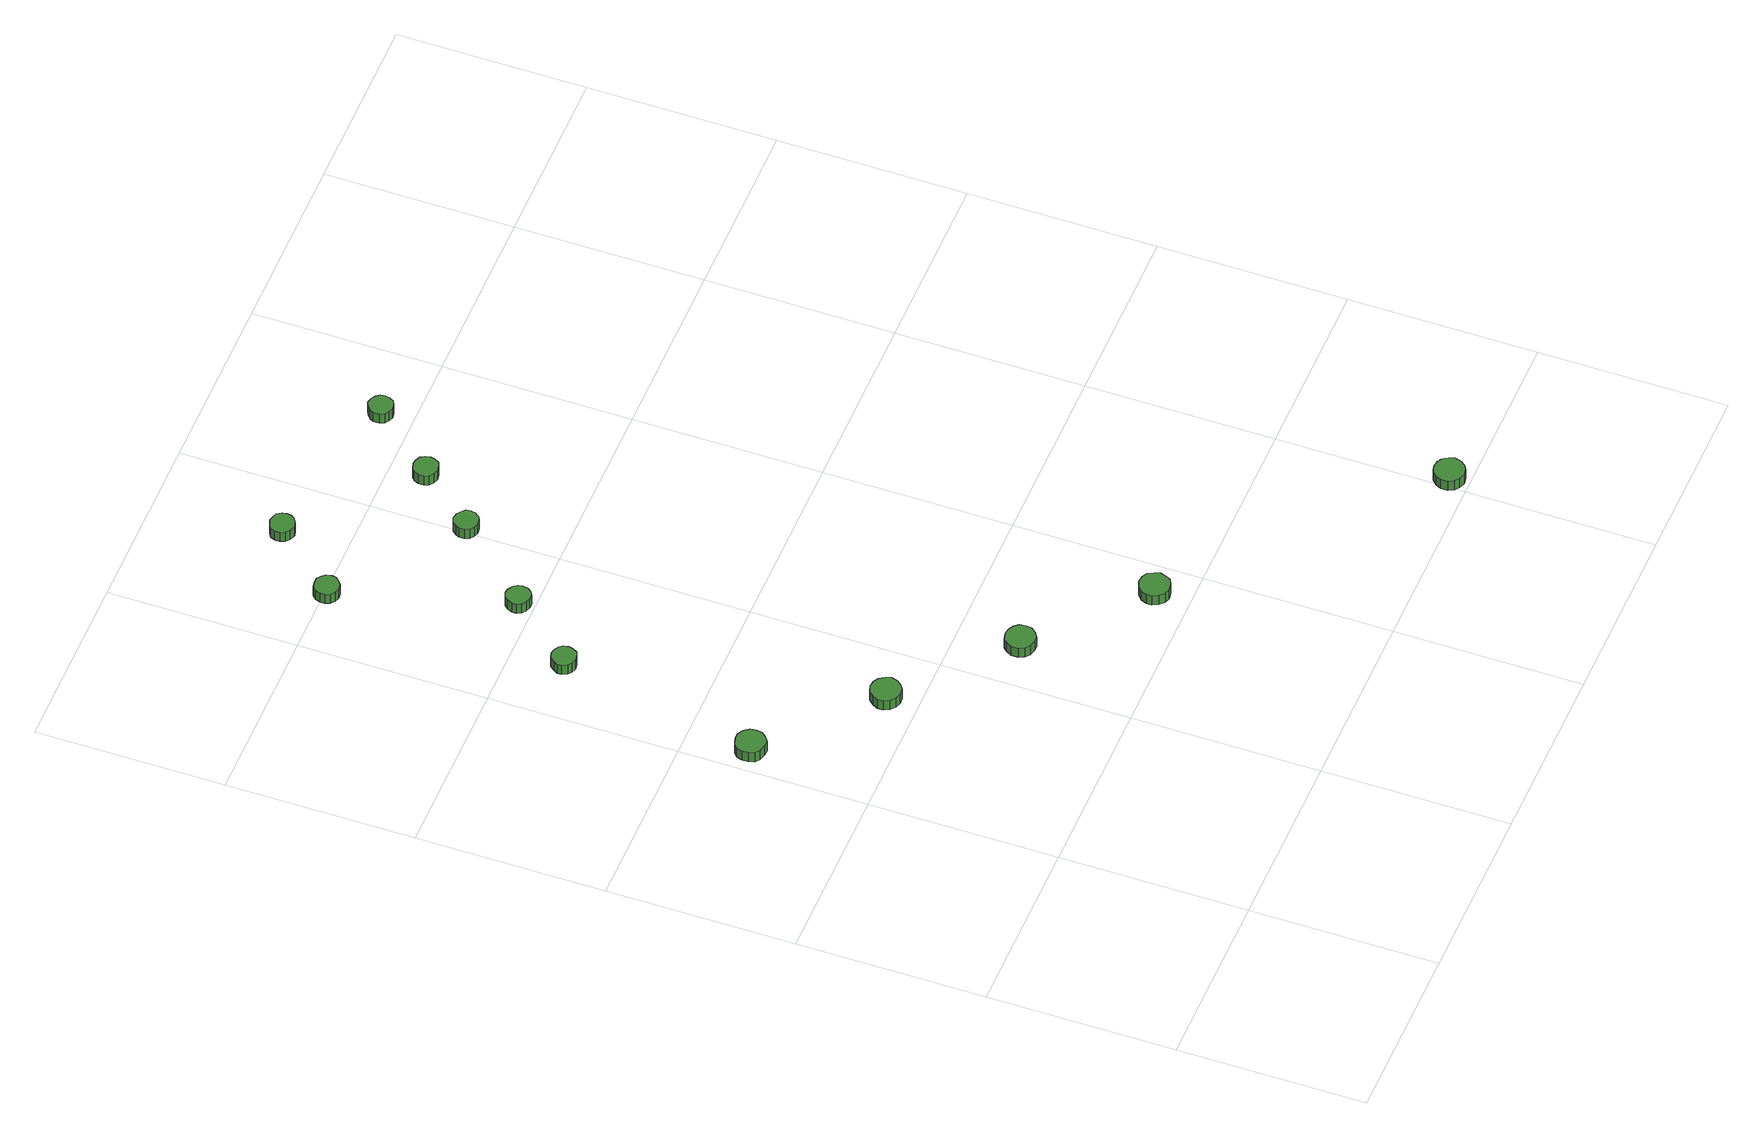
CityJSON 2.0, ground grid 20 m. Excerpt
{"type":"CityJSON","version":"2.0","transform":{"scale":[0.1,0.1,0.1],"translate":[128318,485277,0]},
"CityObjects":{
"tree1":{"type":"SolitaryVegetationObject","attributes":{"function":"something"},"geometry":[{"type":"MultiSurface","lod":"1","boundaries":[[[0,1,2,3,4,5,6,7,8,9,10,11,12,13,14]],[[15,16,17,18,19,20,21,22,23,24,25,26,27,28,29]],[[0,29,28,1]],[[1,28,27,2]],[[2,27,26,3]],[[3,26,25,4]],[[4,25,24,5]],[[5,24,23,6]],[[6,23,22,7]],[[7,22,21,8]],[[8,21,20,9]],[[9,20,19,10]],[[10,19,18,11]],[[11,18,17,12]],[[12,17,16,13]],[[13,16,15,14]],[[14,15,29,0]]]}]},
"tree2":{"type":"SolitaryVegetationObject","attributes":{"function":"something"},"geometry":[{"type":"MultiSurface","lod":"1","boundaries":[[[30,31,32,33,34,35,36,37,38,39,40,41,42,43,44]],[[45,46,47,48,49,50,51,52,53,54,55,56,57,58,59]],[[30,59,58,31]],[[31,58,57,32]],[[32,57,56,33]],[[33,56,55,34]],[[34,55,54,35]],[[35,54,53,36]],[[36,53,52,37]],[[37,52,51,38]],[[38,51,50,39]],[[39,50,49,40]],[[40,49,48,41]],[[41,48,47,42]],[[42,47,46,43]],[[43,46,45,44]],[[44,45,59,30]]]}]},
"tree3":{"type":"SolitaryVegetationObject","attributes":{"function":"something"},"geometry":[{"type":"MultiSurface","lod":"1","boundaries":[[[60,61,62,63,64,65,66,67,68,69,70,71,72,73,74]],[[75,76,77,78,79,80,81,82,83,84,85,86,87,88,89]],[[60,89,88,61]],[[61,88,87,62]],[[62,87,86,63]],[[63,86,85,64]],[[64,85,84,65]],[[65,84,83,66]],[[66,83,82,67]],[[67,82,81,68]],[[68,81,80,69]],[[69,80,79,70]],[[70,79,78,71]],[[71,78,77,72]],[[72,77,76,73]],[[73,76,75,74]],[[74,75,89,60]]]}]},
"tree4":{"type":"SolitaryVegetationObject","attributes":{"function":"something"},"geometry":[{"type":"MultiSurface","lod":"1","boundaries":[[[90,91,92,93,94,95,96,97,98,99,100,101,102,103,104]],[[105,106,107,108,109,110,111,112,113,114,115,116,117,118,119]],[[90,119,118,91]],[[91,118,117,92]],[[92,117,116,93]],[[93,116,115,94]],[[94,115,114,95]],[[95,114,113,96]],[[96,113,112,97]],[[97,112,111,98]],[[98,111,110,99]],[[99,110,109,100]],[[100,109,108,101]],[[101,108,107,102]],[[102,107,106,103]],[[103,106,105,104]],[[104,105,119,90]]]}]},
"tree5":{"type":"SolitaryVegetationObject","attributes":{"function":"something"},"geometry":[{"type":"MultiSurface","lod":"1","boundaries":[[[120,121,122,123,124,125,126,127,128,129,130,131,132,133,134]],[[135,136,137,138,139,140,141,142,143,144,145,146,147,148,149]],[[120,149,148,121]],[[121,148,147,122]],[[122,147,146,123]],[[123,146,145,124]],[[124,145,144,125]],[[125,144,143,126]],[[126,143,142,127]],[[127,142,141,128]],[[128,141,140,129]],[[129,140,139,130]],[[130,139,138,131]],[[131,138,137,132]],[[132,137,136,133]],[[133,136,135,134]],[[134,135,149,120]]]}]},
"tree6":{"type":"SolitaryVegetationObject","attributes":{"function":"something"},"geometry":[{"type":"MultiSurface","lod":"1","boundaries":[[[150,151,152,153,154,155,156,157,158,159,160,161,162,163,164]],[[165,166,167,168,169,170,171,172,173,174,175,176,177,178,179]],[[150,179,178,151]],[[151,178,177,152]],[[152,177,176,153]],[[153,176,175,154]],[[154,175,174,155]],[[155,174,173,156]],[[156,173,172,157]],[[157,172,171,158]],[[158,171,170,159]],[[159,170,169,160]],[[160,169,168,161]],[[161,168,167,162]],[[162,167,166,163]],[[163,166,165,164]],[[164,165,179,150]]]}]},
"tree7":{"type":"SolitaryVegetationObject","attributes":{"function":"something"},"geometry":[{"type":"MultiSurface","lod":"1","boundaries":[[[180,181,182,183,184,185,186,187,188,189,190,191,192,193,194]],[[195,196,197,198,199,200,201,202,203,204,205,206,207,208,209]],[[180,209,208,181]],[[181,208,207,182]],[[182,207,206,183]],[[183,206,205,184]],[[184,205,204,185]],[[185,204,203,186]],[[186,203,202,187]],[[187,202,201,188]],[[188,201,200,189]],[[189,200,199,190]],[[190,199,198,191]],[[191,198,197,192]],[[192,197,196,193]],[[193,196,195,194]],[[194,195,209,180]]]}]},
"tree8":{"type":"SolitaryVegetationObject","attributes":{"function":"something"},"geometry":[{"type":"MultiSurface","lod":"1","boundaries":[[[210,211,212,213,214,215,216,217,218,219,220,221,222,223,224]],[[225,226,227,228,229,230,231,232,233,234,235,236,237,238,239]],[[210,239,238,211]],[[211,238,237,212]],[[212,237,236,213]],[[213,236,235,214]],[[214,235,234,215]],[[215,234,233,216]],[[216,233,232,217]],[[217,232,231,218]],[[218,231,230,219]],[[219,230,229,220]],[[220,229,228,221]],[[221,228,227,222]],[[222,227,226,223]],[[223,226,225,224]],[[224,225,239,210]]]}]},
"tree9":{"type":"SolitaryVegetationObject","attributes":{"function":"something"},"geometry":[{"type":"MultiSurface","lod":"1","boundaries":[[[240,241,242,243,244,245,246,247,248,249,250,251,252,253,254]],[[255,256,257,258,259,260,261,262,263,264,265,266,267,268,269]],[[240,269,268,241]],[[241,268,267,242]],[[242,267,266,243]],[[243,266,265,244]],[[244,265,264,245]],[[245,264,263,246]],[[246,263,262,247]],[[247,262,261,248]],[[248,261,260,249]],[[249,260,259,250]],[[250,259,258,251]],[[251,258,257,252]],[[252,257,256,253]],[[253,256,255,254]],[[254,255,269,240]]]}]},
"tree10":{"type":"SolitaryVegetationObject","attributes":{"function":"something"},"geometry":[{"type":"MultiSurface","lod":"1","boundaries":[[[270,271,272,273,274,275,276,277,278,279,280,281,282,283,284]],[[285,286,287,288,289,290,291,292,293,294,295,296,297,298,299]],[[270,299,298,271]],[[271,298,297,272]],[[272,297,296,273]],[[273,296,295,274]],[[274,295,294,275]],[[275,294,293,276]],[[276,293,292,277]],[[277,292,291,278]],[[278,291,290,279]],[[279,290,289,280]],[[280,289,288,281]],[[281,288,287,282]],[[282,287,286,283]],[[283,286,285,284]],[[284,285,299,270]]]}]},
"tree11":{"type":"SolitaryVegetationObject","attributes":{"function":"something"},"geometry":[{"type":"MultiSurface","lod":"1","boundaries":[[[300,301,302,303,304,305,306,307,308,309,310,311,312,313,314]],[[315,316,317,318,319,320,321,322,323,324,325,326,327,328,329]],[[300,329,328,301]],[[301,328,327,302]],[[302,327,326,303]],[[303,326,325,304]],[[304,325,324,305]],[[305,324,323,306]],[[306,323,322,307]],[[307,322,321,308]],[[308,321,320,309]],[[309,320,319,310]],[[310,319,318,311]],[[311,318,317,312]],[[312,317,316,313]],[[313,316,315,314]],[[314,315,329,300]]]}]},
"tree12":{"type":"SolitaryVegetationObject","attributes":{"function":"something"},"geometry":[{"type":"MultiSurface","lod":"1","boundaries":[[[330,331,332,333,334,335,336,337,338,339,340,341,342,343,344]],[[345,346,347,348,349,350,351,352,353,354,355,356,357,358,359]],[[330,359,358,331]],[[331,358,357,332]],[[332,357,356,333]],[[333,356,355,334]],[[334,355,354,335]],[[335,354,353,336]],[[336,353,352,337]],[[337,352,351,338]],[[338,351,350,339]],[[339,350,349,340]],[[340,349,348,341]],[[341,348,347,342]],[[342,347,346,343]],[[343,346,345,344]],[[344,345,359,330]]]}]}
},
"vertices":[
[39,533,23],[38,539,23],[34,544,23],[28,548,23],[22,548,23],[15,546,23],[10,542,23],[8,536,23],[8,529,23],[10,523,23],[15,519,23],[22,517,23],[28,517,23],[34,521,23],[38,526,23],[38,526,10],[34,521,10],[28,517,10],[22,517,10],[15,519,10],[10,523,10],[8,529,10],[8,536,10],[10,542,10],[15,546,10],[22,548,10],[28,548,10],[34,544,10],[38,539,10],[39,533,10],
[152,433,23],[150,439,23],[146,445,23],[141,448,23],[134,449,23],[128,447,23],[123,442,23],[120,436,23],[120,430,23],[123,424,23],[128,419,23],[134,417,23],[141,418,23],[146,421,23],[150,426,23],[150,426,10],[146,421,10],[141,418,10],[134,417,10],[128,419,10],[123,424,10],[120,430,10],[120,436,10],[123,442,10],[128,447,10],[134,449,10],[141,448,10],[146,445,10],[150,439,10],[152,433,10],
[79,745,22],[78,750,22],[75,754,22],[70,757,22],[65,758,22],[59,756,22],[56,752,22],[53,747,22],[53,742,22],[56,737,22],[59,734,22],[65,732,22],[70,733,22],[75,735,22],[78,740,22],[78,740,9],[75,735,9],[70,733,9],[65,732,9],[59,734,9],[56,737,9],[53,742,9],[53,747,9],[56,752,9],[59,756,9],[65,758,9],[70,757,9],[75,754,9],[78,750,9],[79,745,9],
[264,334,23],[263,341,23],[259,346,23],[253,349,23],[247,350,23],[240,348,23],[236,344,23],[233,338,23],[233,331,23],[236,325,23],[240,321,23],[247,319,23],[253,319,23],[259,323,23],[263,328,23],[263,328,10],[259,323,10],[253,319,10],[247,319,10],[240,321,10],[236,325,10],[233,331,10],[233,338,10],[236,344,10],[240,348,10],[247,350,10],[253,349,10],[259,346,10],[263,341,10],[264,334,10],
[139,816,22],[138,821,22],[135,825,22],[130,828,22],[125,829,22],[120,827,22],[116,823,22],[114,818,22],[114,813,22],[116,808,22],[120,805,22],[125,803,22],[130,803,22],[135,806,22],[138,810,22],[138,810,9],[135,806,9],[130,803,9],[125,803,9],[120,805,9],[116,808,9],[114,813,9],[114,818,9],[116,823,9],[120,827,9],[125,829,9],[130,828,9],[135,825,9],[138,821,9],[139,816,9],
[88,997,19],[87,1003,19],[83,1007,19],[79,1010,19],[73,1010,19],[68,1009,19],[64,1005,19],[62,1000,19],[62,995,19],[64,990,19],[68,986,19],[73,984,19],[79,985,19],[83,988,19],[87,992,19],[87,992,6],[83,988,6],[79,985,6],[73,984,6],[68,986,6],[64,990,6],[62,995,6],[62,1000,6],[64,1005,6],[68,1009,6],[73,1010,6],[79,1010,6],[83,1007,6],[87,1003,6],[88,997,6],
[377,236,23],[375,242,23],[372,248,23],[366,251,23],[359,252,23],[353,250,23],[348,245,23],[345,239,23],[345,233,23],[348,227,23],[353,222,23],[359,220,23],[366,221,23],[372,224,23],[375,229,23],[375,229,10],[372,224,10],[366,221,10],[359,220,10],[353,222,10],[348,227,10],[345,233,10],[345,239,10],[348,245,10],[353,250,10],[359,252,10],[366,251,10],[372,248,10],[375,242,10],[377,236,10],
[151,1068,18],[150,1073,18],[147,1078,18],[142,1080,18],[137,1081,18],[131,1079,18],[127,1076,18],[125,1071,18],[125,1066,18],[127,1061,18],[131,1057,18],[137,1055,18],[142,1056,18],[147,1059,18],[150,1063,18],[150,1063,5],[147,1059,5],[142,1056,5],[137,1055,5],[131,1057,5],[127,1061,5],[125,1066,5],[125,1071,5],[127,1076,5],[131,1079,5],[137,1081,5],[142,1080,5],[147,1078,5],[150,1073,5],[151,1068,5],
[217,900,20],[216,905,20],[212,909,20],[208,912,20],[202,913,20],[197,911,20],[193,907,20],[191,903,20],[191,897,20],[193,892,20],[197,889,20],[202,887,20],[208,888,20],[212,890,20],[216,895,20],[216,895,7],[212,890,7],[208,888,7],[202,887,7],[197,889,7],[193,892,7],[191,897,7],[191,903,7],[193,907,7],[197,911,7],[202,913,7],[208,912,7],[212,909,7],[216,905,7],[217,900,7],
[271,963,19],[270,968,19],[267,973,19],[262,975,19],[257,976,19],[251,974,19],[247,971,19],[245,966,19],[245,960,19],[247,955,19],[251,952,19],[257,950,19],[262,951,19],[267,953,19],[270,958,19],[270,958,6],[267,953,6],[262,951,6],[257,950,6],[251,952,6],[247,955,6],[245,960,6],[245,966,6],[247,971,6],[251,974,6],[257,976,6],[262,975,6],[267,973,6],[270,968,6],[271,963,6],
[624,20,23],[622,26,23],[618,32,23],[613,35,23],[606,36,23],[600,34,23],[595,29,23],[592,23,23],[592,16,23],[595,10,23],[600,6,23],[606,4,23],[613,5,23],[618,8,23],[622,13,23],[622,13,10],[618,8,10],[613,5,10],[606,4,10],[600,6,10],[595,10,10],[592,16,10],[592,23,10],[595,29,10],[600,34,10],[606,36,10],[613,35,10],[618,32,10],[622,26,10],[624,20,10],
[333,1034,18],[332,1039,18],[329,1043,18],[324,1046,18],[319,1047,18],[314,1045,18],[310,1041,18],[308,1037,18],[308,1031,18],[310,1026,18],[314,1023,18],[319,1021,18],[324,1022,18],[329,1024,18],[332,1029,18],[332,1029,5],[329,1024,5],[324,1022,5],[319,1021,5],[314,1023,5],[310,1026,5],[308,1031,5],[308,1037,5],[310,1041,5],[314,1045,5],[319,1047,5],[324,1046,5],[329,1043,5],[332,1039,5],[333,1034,5]
]}
